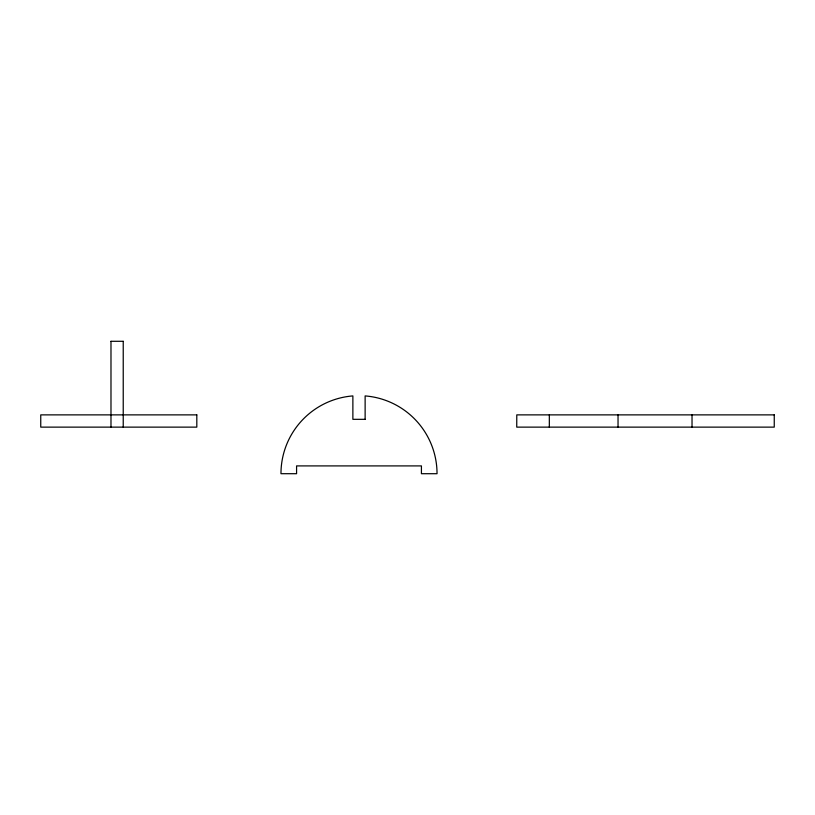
<?xml version="1.0" encoding="UTF-8"?>
<svg xmlns="http://www.w3.org/2000/svg" width="815" height="815" viewBox="0 0 815 815"><rect width="100%" height="100%" fill="white"/><g stroke="black" fill="none" stroke-linecap="round" stroke-linejoin="round"><path stroke-width="1.22" d="M110.983 341.291L123.228 341.291M692.027 414.876L692.027 427.131M618.035 414.876L618.035 427.131M549.33 414.876L549.33 427.131M123.228 341.342L123.228 427.131M110.983 341.342L110.983 427.131M196.812 414.876L40.75 414.876L40.75 427.131L196.812 427.131L196.812 414.876M774.25 414.876L516.781 414.876L516.741 427.131L774.25 427.131L774.25 414.876M365.13 419.328L352.875 419.328L352.875 395.917A78.036 78.036 0 0 0 280.971 473.698L296.579 473.709L296.579 465.905L421.426 465.905L421.426 473.709L437.034 473.709A78.036 78.036 0 0 0 365.13 395.917L365.13 419.328"/></g></svg>
